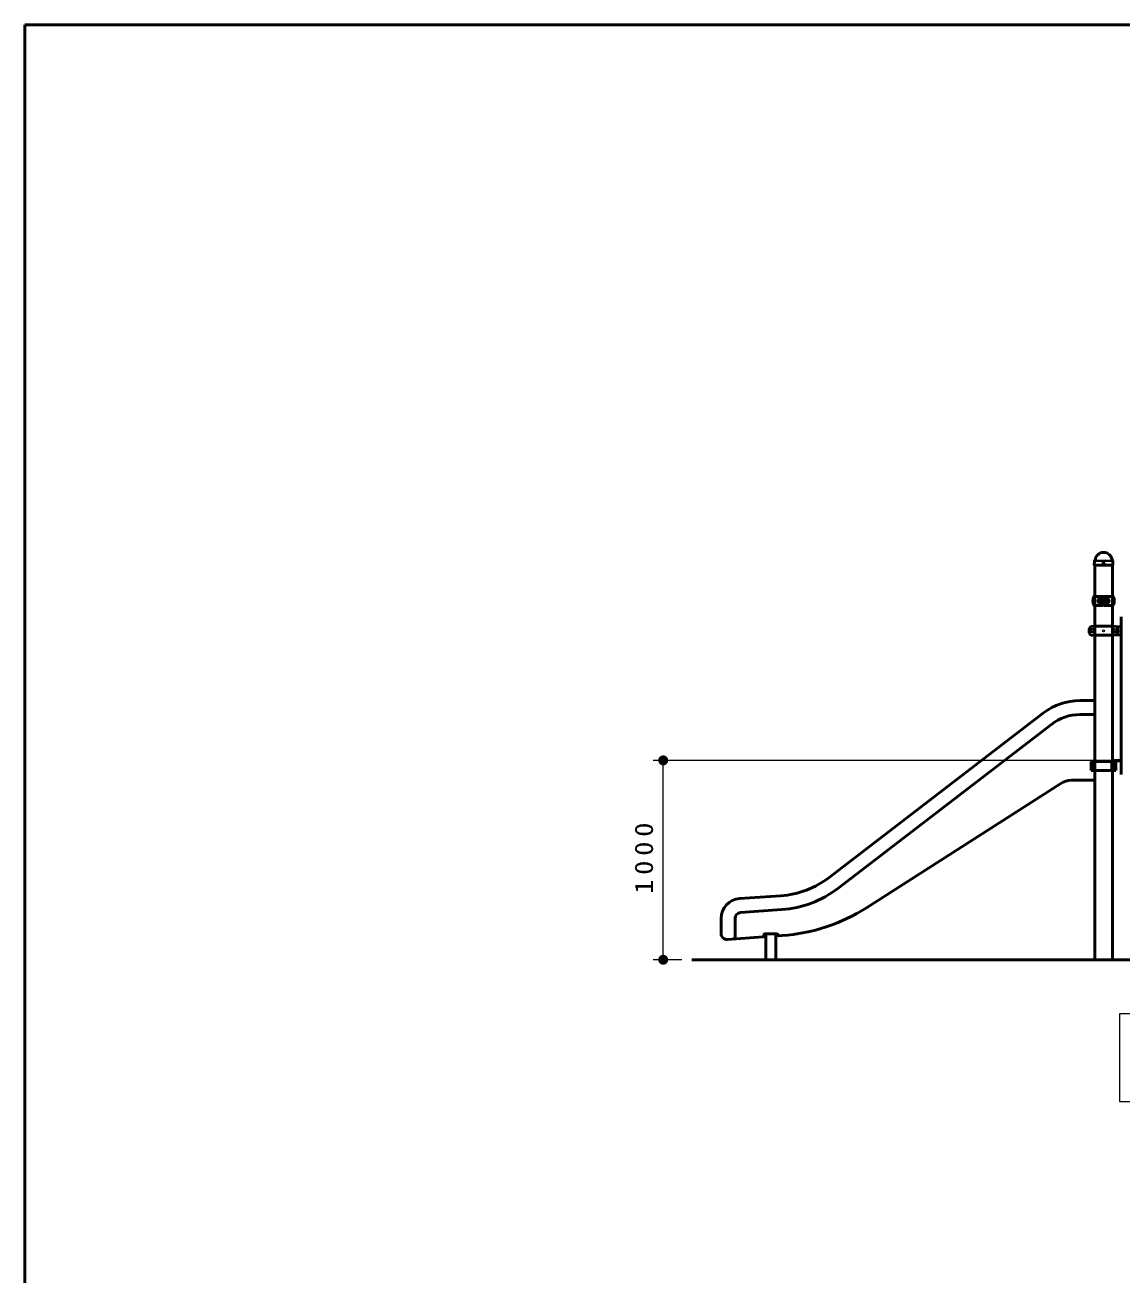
# Model space of a CAD drawing. Units: millimetres on the paper, scale 1:50. Extents: x -365 to 0, y -594 to 257.
# Drawn here: x -365 to -255, y -165.3 to -40 of the extents above; entities that cross this region are included whole.
import ezdxf

# ---------------------------------------------------------------- set-up
doc = ezdxf.new("R2010")
doc.units = ezdxf.units.MM
doc.linetypes.add('USER1', pattern=[4.5, 2.5, -2])
doc.layers.add('LY_1', color=140, linetype='Continuous', lineweight=50)
doc.styles.add('ＭＳ ゴシック', font='')
doc.styles.get('ＭＳ ゴシック').set_extended_font_data('MS Gothic')

# ---------------------------------------------------------------- blocks, each defined once
blk = doc.blocks.new('filled_dot')
at = {"color": 0, "linetype": 'Continuous', "lineweight": -2, "const_width": 1.25}
blk.add_lwpolyline([(-0.625, 0, 1), (0.625, 0, 1)], format="xyb", close=True, dxfattribs=at)

msp = doc.modelspace()

# ---------------------------------------------------------------- linework, layer by layer
at = {"layer": 'LY_1', "color": 7}
for p, q in [((-365, -40), (-365, -297)), ((0, -40), (-365, -40)), ((-150.658, -133.773), (-298.102, -133.773))]:
    msp.add_line(p, q, dxfattribs=at)
at = {"layer": 'LY_1'}
for p, q in [((-257.705, -94.183), (-257.697, -93.786)), ((-257.672, -93.728), (-257.65, -93.706)), ((-255.88, -93.728), (-255.902, -93.706)), ((-255.847, -94.183), (-255.855, -93.786)), ((-257.695, -94.193), (-257.705, -94.183)), ((-257.695, -94.193), (-255.856, -94.193)), ((-257.667, -133.773), (-257.667, -94.193)), ((-255.885, -133.773), (-255.885, -94.193)), ((-255.847, -94.183), (-255.856, -94.193)), ((-257.698, -97.323), (-256.846, -97.323)), ((-257.101, -97.587), (-257.141, -97.586)), ((-257.101, -97.773), (-257.101, -97.343)), ((-256.806, -97.363), (-256.806, -98.183)), ((-256.746, -97.363), (-256.746, -98.183)), ((-255.854, -97.323), (-256.706, -97.323)), ((-256.451, -97.773), (-256.451, -97.343)), ((-256.451, -97.587), (-256.411, -97.586)), ((-257.696, -98.223), (-256.846, -98.223)), ((-257.101, -97.959), (-257.141, -97.96)), ((-257.101, -97.773), (-257.101, -98.203)), ((-255.854, -98.223), (-256.706, -98.223)), ((-256.451, -97.773), (-256.451, -98.203)), ((-256.451, -97.959), (-256.411, -97.96)), ((-255.026, -115.173), (-255.026, -99.373)), ((-257.696, -100.323), (-258.012, -100.351)), ((-257.696, -101.223), (-258.012, -101.195)), ((-257.696, -100.323), (-255.855, -100.323)), ((-257.696, -101.223), (-255.855, -101.223)), ((-255.856, -100.323), (-255.226, -100.378)), ((-255.856, -101.223), (-255.226, -101.168)), ((-255.226, -100.378), (-255.026, -100.393)), ((-255.226, -101.168), (-255.026, -101.153)), ((-257.667, -107.773), (-259.156, -107.773)), ((-284.304, -125.51), (-262.809, -109.013)), ((-283.452, -126.621), (-261.956, -110.124)), ((-257.667, -109.173), (-259.156, -109.173)), ((-258.012, -113.893), (-258.012, -114.793)), ((-255.54, -113.893), (-258.012, -113.893)), ((-257.846, -113.893), (-257.846, -114.793)), ((-255.941, -113.893), (-255.941, -114.793)), ((-255.885, -113.773), (-255.026, -113.773)), ((-255.885, -113.819), (-255.026, -113.819)), ((-255.754, -113.893), (-255.754, -114.793)), ((-255.695, -113.893), (-255.695, -114.793)), ((-255.54, -113.893), (-255.54, -114.793)), ((-255.54, -114.793), (-258.012, -114.793)), ((-261.064, -116.088), (-280.579, -128.56)), ((-257.667, -115.773), (-260.008, -115.773)), ((-289.156, -127.349), (-293.295, -127.638)), ((-289.058, -128.745), (-293.198, -129.035)), ((-295.156, -129.633), (-295.156, -131.134)), ((-293.756, -129.633), (-293.756, -131.493)), ((-290.949, -131.484), (-294.514, -131.733)), ((-290.856, -131.273), (-290.856, -131.384)), ((-289.556, -131.173), (-290.756, -131.173)), ((-290.656, -131.173), (-290.656, -133.773)), ((-290.656, -131.173), (-290.656, -131.293)), ((-289.656, -131.173), (-289.656, -133.773)), ((-289.656, -131.173), (-289.656, -131.293)), ((-289.016, -131.349), (-289.349, -131.372))]:
    msp.add_line(p, q, dxfattribs=at)
at = {"layer": 'LY_1', "color": 7, "lineweight": 13}
for p, q in [((-257.669, -93.763), (-255.882, -93.763)), ((-257.633, -93.693), (-255.922, -93.693)), ((-258.111, -100.958), (-258.111, -100.588)), ((-257.741, -100.588), (-258.111, -100.588)), ((-257.741, -100.958), (-258.111, -100.958)), ((-255.811, -100.588), (-255.441, -100.588)), ((-255.811, -100.958), (-255.441, -100.958)), ((-255.441, -100.958), (-255.441, -100.588)), ((-255.176, -113.773), (-301.962, -113.773)), ((-300.962, -133.773), (-300.962, -113.773)), ((-299.102, -133.773), (-301.962, -133.773)), ((-255.176, -139.182), (-255.176, -147.982)), ((-198.376, -139.182), (-255.176, -139.182)), ((-255.176, -147.982), (-198.376, -147.982))]:
    msp.add_line(p, q, dxfattribs=at)
at = {"layer": 'LY_1', "color": 7, "linetype": 'USER1', "lineweight": 13}
msp.add_line((-257.666, -93.773), (-255.886, -93.773), dxfattribs=at)
at = {"layer": 'LY_1'}
msp.add_circle((-256.776, -94.033), 0.06, dxfattribs=at)
at = {"layer": 'LY_1', "color": 7, "lineweight": 13}
for centre, radius in [((-257.926, -100.773), 0.185), ((-257.926, -100.773), 0.1), ((-256.776, -100.773), 0.1), ((-255.626, -100.773), 0.185), ((-255.626, -100.773), 0.1)]:
    msp.add_circle(centre, radius, dxfattribs=at)
at = {"layer": 'LY_1'}
for centre, radius, start, end in [((-257.613, -93.788), 0.084, 135, 178.99605), ((-257.69, -93.667), 0.056, 315, 353.3676), ((-256.776, -93.773), 0.864, 90, 173.3676), ((-256.776, -93.773), 0.864, 6.6324, 90), ((-255.862, -93.667), 0.056, 186.6324, 225), ((-255.939, -93.788), 0.084, 1.00395, 45), ((-256.724, -97.773), 1.122, 159.19706, 200.80294), ((-257.698, -97.403), 0.08, 90, 159.19706), ((-257.147, -97.773), 0.187, 88, 272), ((-257.081, -97.343), 0.02, 90, 180), ((-256.846, -97.363), 0.04, 0, 90), ((-256.706, -97.363), 0.04, 90, 180), ((-256.471, -97.343), 0.02, 0, 90), ((-256.404, -97.773), 0.187, 268, 92), ((-255.854, -97.403), 0.08, 20.80294, 90), ((-256.828, -97.773), 1.122, 339.19706, 20.80294), ((-257.698, -98.143), 0.08, 200.80294, 270), ((-257.081, -98.203), 0.02, 180, 270), ((-256.846, -98.183), 0.04, 270, 0), ((-256.706, -98.183), 0.04, 180, 270), ((-256.471, -98.203), 0.02, 270, 0), ((-255.854, -98.143), 0.08, 270, 339.19706), ((-257.226, -100.773), 1, 163.80375, 196.19625), ((-257.994, -100.55), 0.2, 95, 163.80375), ((-257.994, -100.996), 0.2, 196.19625, 265), ((-255.558, -100.55), 0.2, 16.19625, 85), ((-255.558, -100.996), 0.2, 275, 343.80375), ((-256.326, -100.773), 1, 343.80375, 16.19625), ((-259.156, -113.773), 6, 90, 127.50507), ((-259.156, -113.773), 4.6, 90, 128.24068), ((-260.008, -117.773), 2, 90, 122.03145), ((-289.784, -118.37), 9, 274, 307.50507), ((-293.156, -129.633), 2, 94, 180), ((-289.784, -118.37), 10.4, 274, 307.50507), ((-293.156, -129.633), 0.6, 94, 180), ((-290.272, -113.392), 18, 274, 302.58226), ((-294.556, -131.134), 0.6, 180, 274), ((-293.956, -131.493), 0.2, 274, 0), ((-290.956, -131.384), 0.1, 274, 0), ((-290.756, -131.273), 0.1, 90, 180), ((-289.556, -131.273), 0.1, 0, 90), ((-289.356, -131.272), 0.1, 180, 274)]:
    msp.add_arc(centre, radius, start, end, dxfattribs=at)
at = {"layer": 'LY_1', "color": 7, "lineweight": 13}
for centre, start, end in [((-260.301, -100.773), 355.87048, 4.12952), ((-253.251, -100.773), 175.87048, 184.12952)]:
    msp.add_arc(centre, 2.567, start, end, dxfattribs=at)

# ---------------------------------------------------------------- block references
at = {"layer": 'LY_1', "color": 7, "lineweight": 13, "xscale": 0.4, "yscale": 0.4}
for p, rotation in [((-300.962, -113.773), 270), ((-300.962, -133.773), 90)]:
    msp.add_blockref('filled_dot', p, dxfattribs=dict(at, rotation=rotation))

# ---------------------------------------------------------------- texts
at = {"layer": 'LY_1', "color": 7, "insert": (-301.962, -123.352), "char_height": 1.833, "attachment_point": 8, "rotation": 90, "style": 'ＭＳ ゴシック'}
msp.add_mtext('\\T1.33;\\W1.15;1000', dxfattribs=at)

doc.saveas('drawing.dxf')
